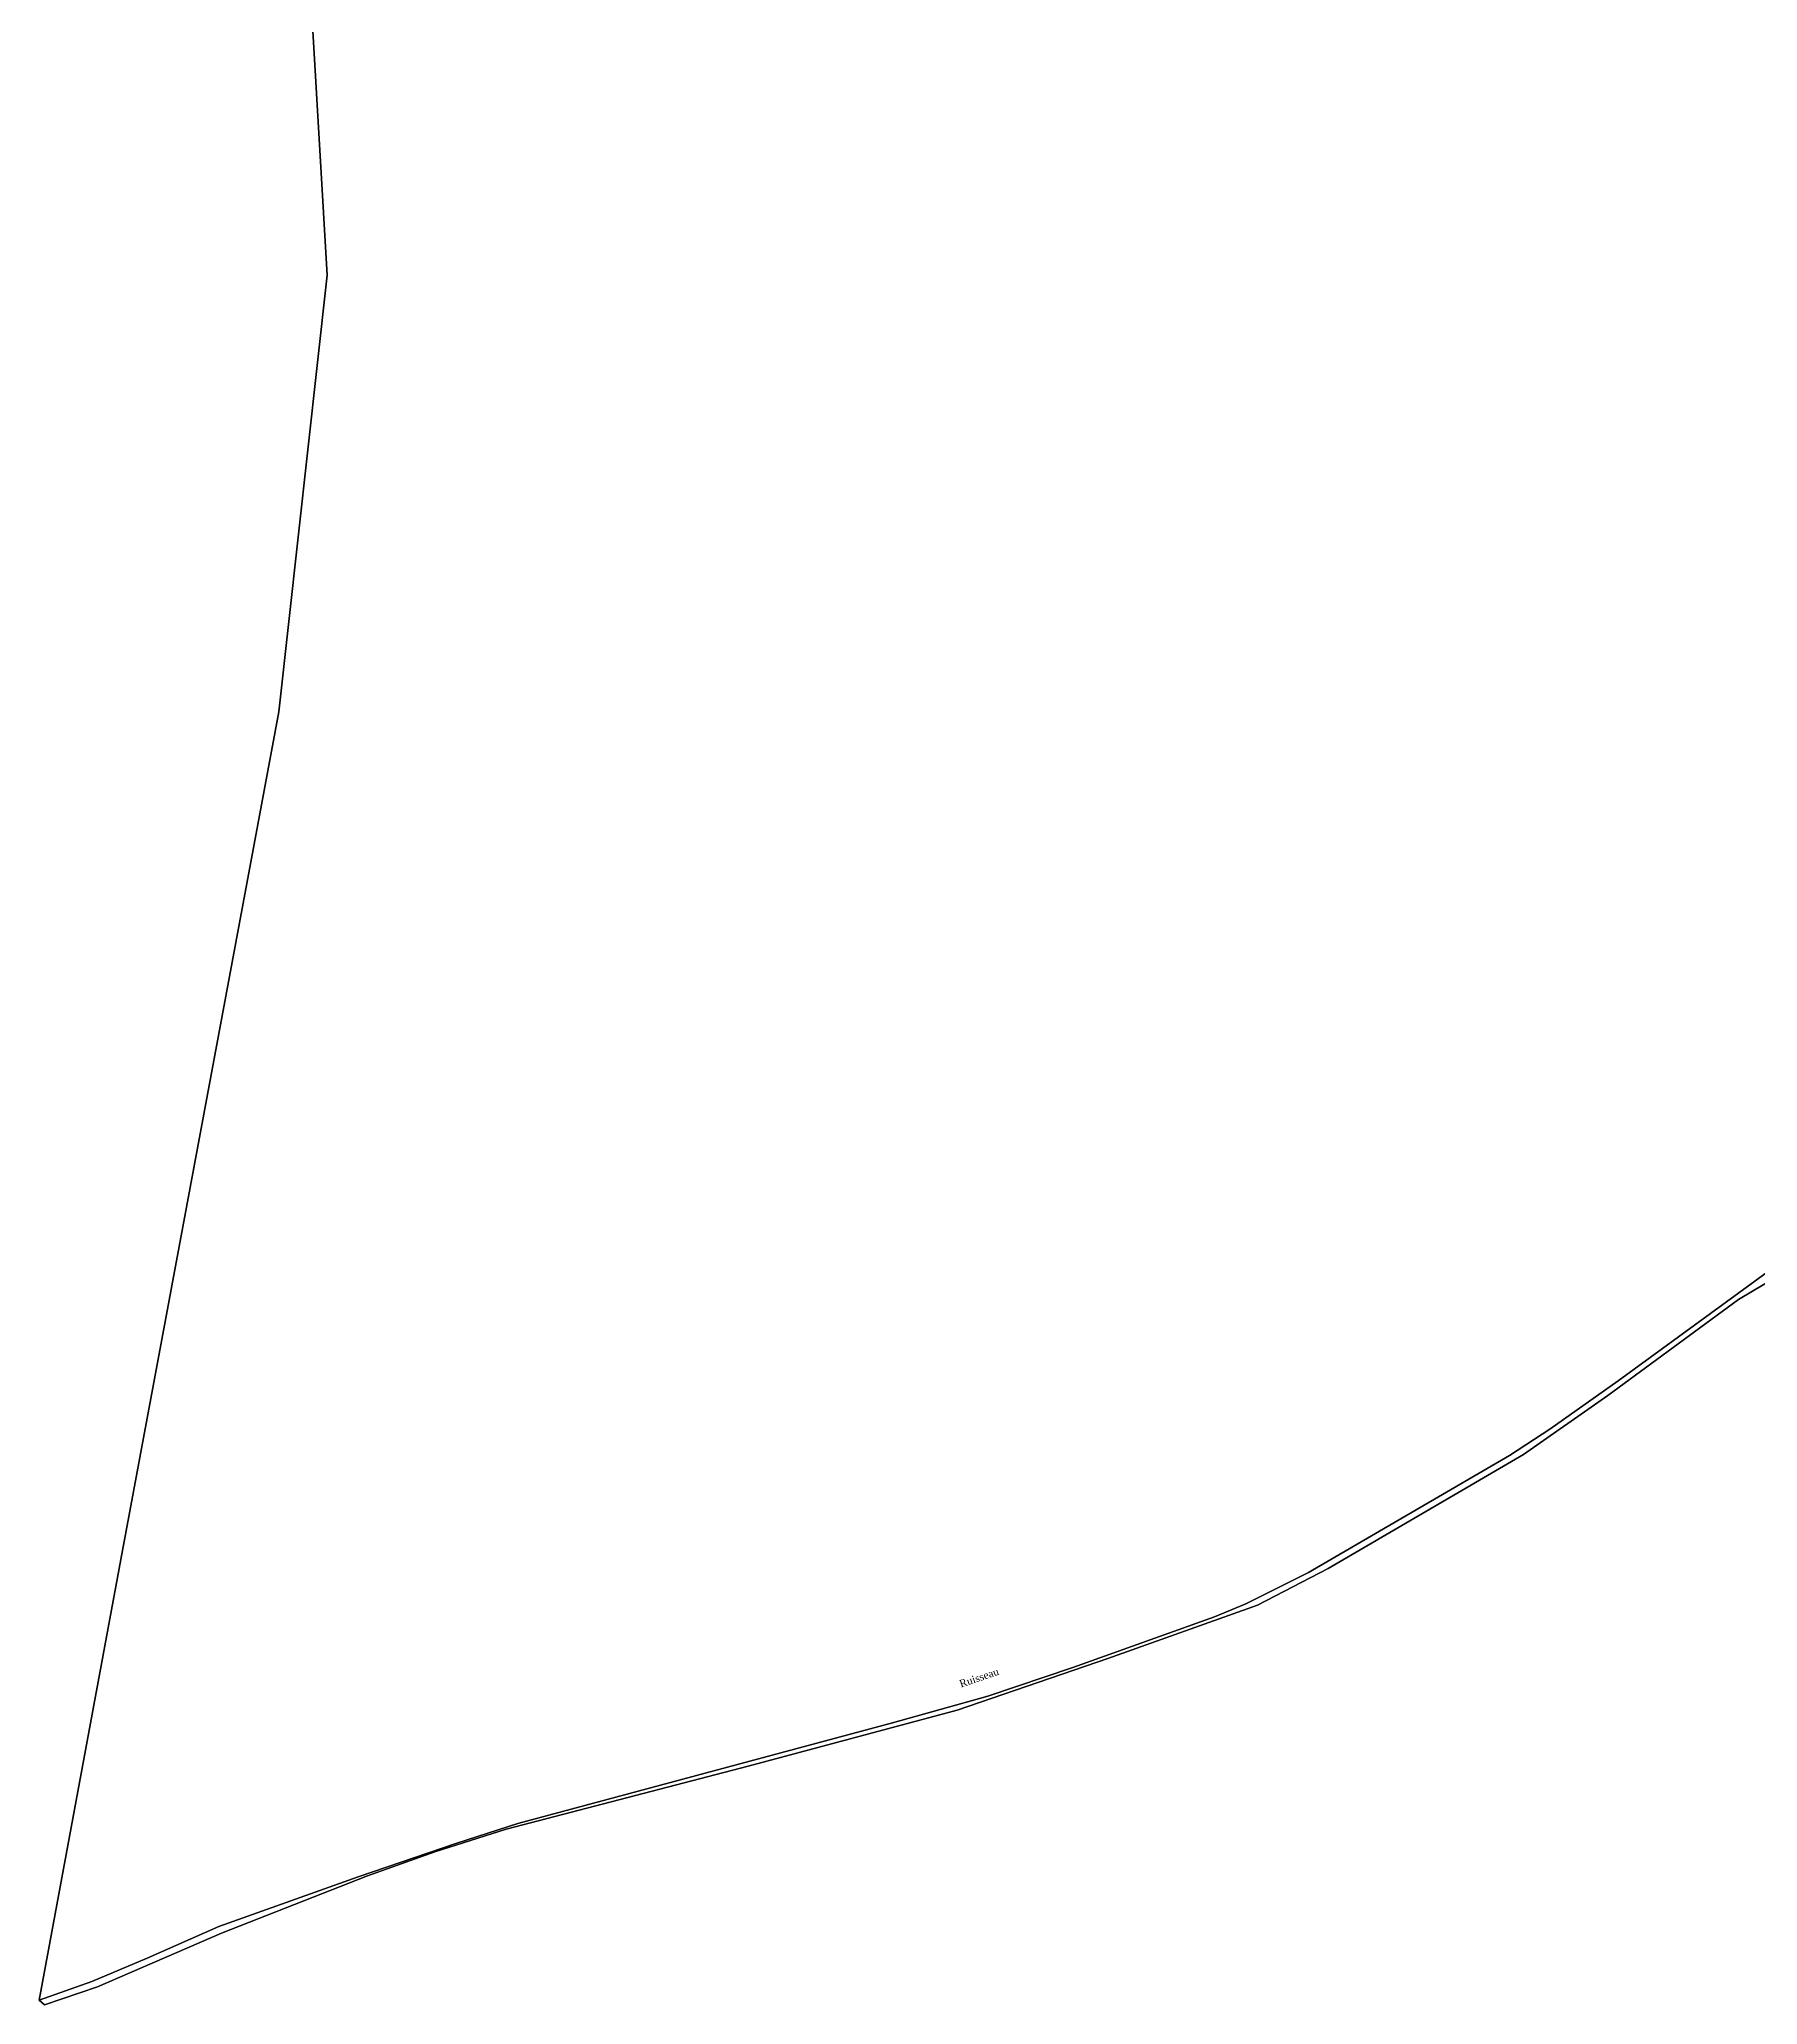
# Model space of a CAD drawing. Extents: x 1197813 to 1207132, y 6150159 to 6157836.
# Drawn here: x 1204502 to 1205190, y 6155977 to 6156764 of the extents above; entities that cross this region are included whole.
import ezdxf

# ---------------------------------------------------------------- set-up
doc = ezdxf.new("R2010")
doc.units = 0
doc.linetypes.add('CONTINU', pattern=[0])
for name, color, linetype in [('1LIEUDIT', 7, 'CONTINU'), ('1PARCELLE', 7, 'CONTINU'), ('1SUBDSECT', 7, 'CONTINU'), ('1TRONFLUV', 7, 'CONTINU'), ('3TRONFLUVTEX', 7, 'CONTINU')]:
    doc.layers.add(name, color=color, linetype=linetype)
doc.styles.get("Standard").update_dxf_attribs({"font": 'Times New Roman'})

msp = doc.modelspace()

# ---------------------------------------------------------------- linework, layer by layer
at = {"layer": '1LIEUDIT'}
msp.add_lwpolyline([(1205207.86, 6156274.48), (1205182.47, 6156259.29), (1205130.22, 6156220.85), (1205096.36, 6156197.3), (1205018.07, 6156151.51), (1204989.8, 6156136.91), (1204929.86, 6156115.46), (1204869.49, 6156094.84), (1204785.76, 6156072.4), (1204688.87, 6156047.16), (1204660.28, 6156038.03), (1204633.27, 6156028.39), (1204574.8, 6156005.48), (1204525.13, 6155983.93), (1204503.89, 6155976.78), (1204501.85, 6155978.63), (1204535.17, 6156158.75), (1204597.74, 6156494.88), (1204617.19, 6156669.79), (1204605.62, 6156865.71)], dxfattribs=at)
at = {"layer": '1PARCELLE'}
msp.add_lwpolyline([(1205195.49, 6156271.34), (1205134.31, 6156226.71), (1205106.94, 6156207.34), (1205090.72, 6156196.89), (1205010.22, 6156150.01), (1204985.09, 6156137.34), (1204972.64, 6156132.18), (1204915.87, 6156111.83), (1204881.74, 6156100.42), (1204843.62, 6156089.75), (1204693.5, 6156049.33), (1204669.04, 6156041.46), (1204629.56, 6156027.97), (1204573.77, 6156008.05), (1204545.1, 6155995.38), (1204522.86, 6155986.1), (1204501.85, 6155978.63), (1204535.17, 6156158.75), (1204597.74, 6156494.88), (1204617.19, 6156669.79), (1204605.62, 6156865.71)], dxfattribs=at)
at = {"layer": '1SUBDSECT'}
msp.add_lwpolyline([(1204605.62, 6156865.71), (1204617.19, 6156669.79), (1204597.74, 6156494.88), (1204535.17, 6156158.75), (1204501.85, 6155978.63), (1204503.89, 6155976.78), (1204503.89, 6155976.78), (1204525.13, 6155983.93), (1204574.8, 6156005.48), (1204633.27, 6156028.39), (1204660.28, 6156038.03), (1204688.87, 6156047.16), (1204785.76, 6156072.4), (1204869.49, 6156094.84), (1204929.86, 6156115.46), (1204989.8, 6156136.91), (1205018.07, 6156151.51), (1205096.36, 6156197.3), (1205130.22, 6156220.85), (1205182.47, 6156259.29), (1205207.86, 6156274.48)], dxfattribs=at)
at = {"layer": '1TRONFLUV'}
msp.add_lwpolyline([(1205207.86, 6156274.48), (1205182.47, 6156259.29), (1205130.22, 6156220.85), (1205096.36, 6156197.3), (1205018.07, 6156151.51), (1204989.8, 6156136.91), (1204929.86, 6156115.46), (1204869.49, 6156094.84), (1204785.76, 6156072.4), (1204688.87, 6156047.16), (1204660.28, 6156038.03), (1204633.27, 6156028.39), (1204574.8, 6156005.48), (1204525.13, 6155983.93), (1204503.89, 6155976.78), (1204501.85, 6155978.63), (1204522.86, 6155986.1), (1204545.1, 6155995.38), (1204573.77, 6156008.05), (1204629.56, 6156027.97), (1204669.04, 6156041.46), (1204693.5, 6156049.33), (1204843.62, 6156089.75), (1204881.74, 6156100.42), (1204915.87, 6156111.83), (1204972.64, 6156132.18), (1204985.09, 6156137.34), (1205010.22, 6156150.01), (1205090.72, 6156196.89), (1205106.94, 6156207.34), (1205134.31, 6156226.71), (1205195.49, 6156271.34)], dxfattribs=at)

# ---------------------------------------------------------------- texts
at = {"layer": '3TRONFLUVTEX'}
msp.add_text('Ruisseau', height=3, rotation=18.8, dxfattribs=at).set_placement((1204871.03, 6156103.83))

doc.saveas('drawing.dxf')
